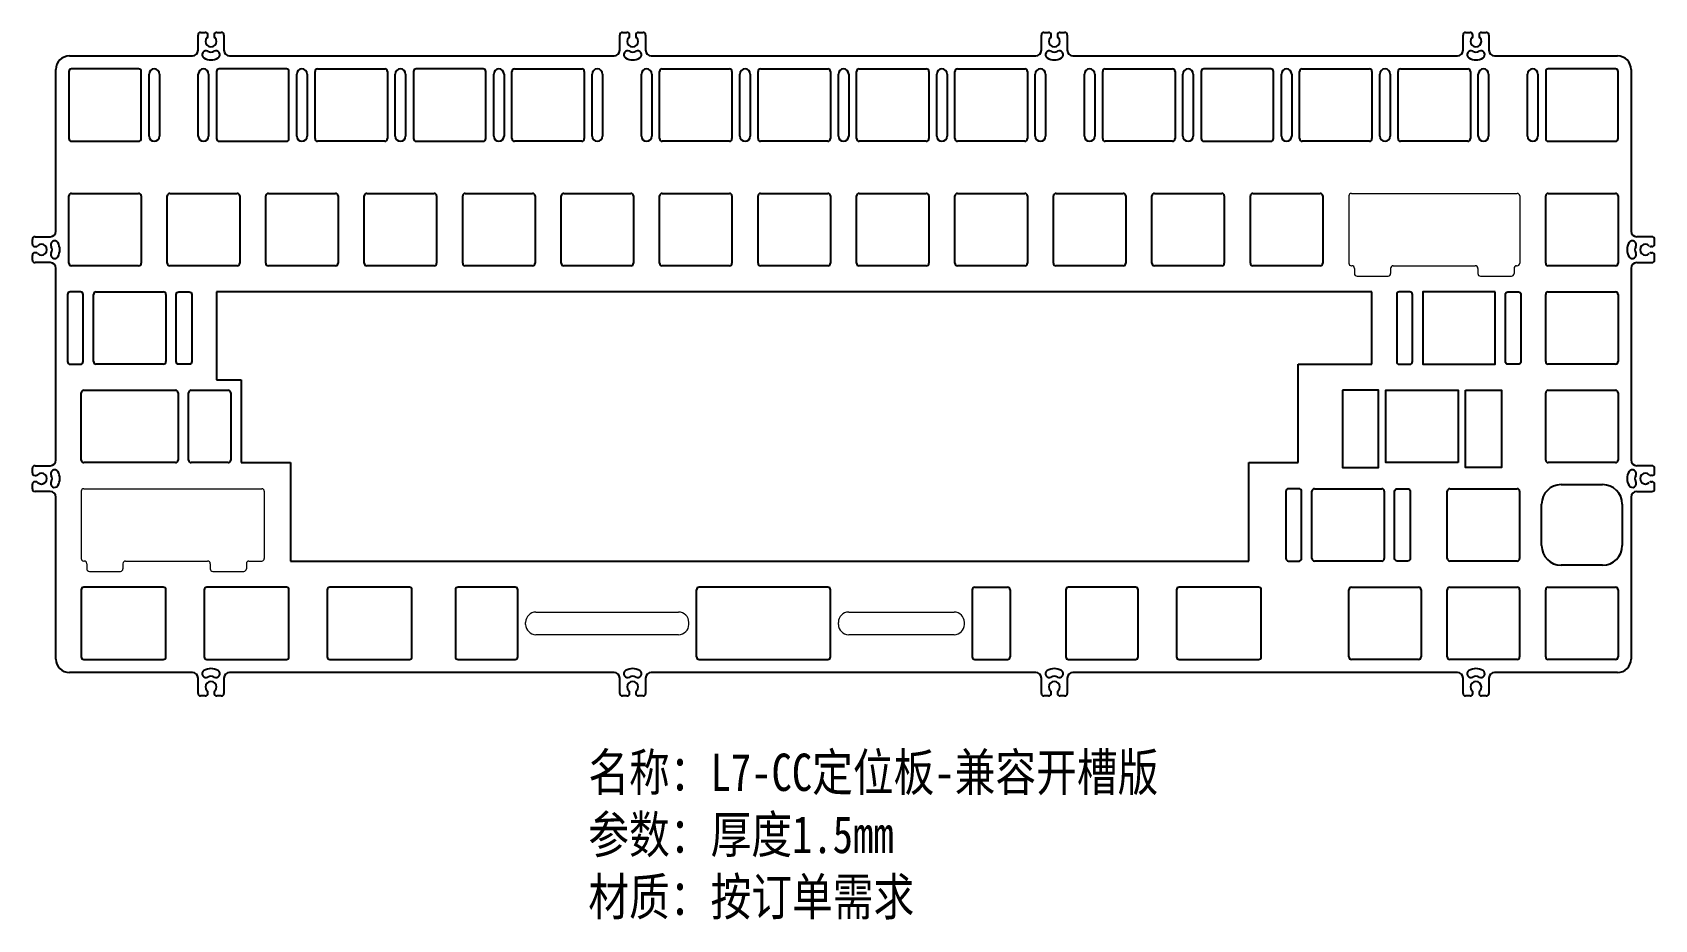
# Model space of a CAD drawing. Header units: millimetres. Extents: x 11762 to 12076, y -129 to 43.
import ezdxf

# ---------------------------------------------------------------- set-up
doc = ezdxf.new("R2010")
doc.units = ezdxf.units.MM
doc.layers.add('Layer_0', color=7, linetype='Continuous')
doc.layers.add('图框', color=7, linetype='Continuous')
doc.layers.add('标注', color=3, linetype='Continuous', lineweight=9)
doc.styles.add('宋体', font='SimSun.ttf', dxfattribs={"width": 0.8})

# ---------------------------------------------------------------- blocks, each defined once
blk = doc.blocks.new('zsjrkk')
at = {"color": 7}
for p, q in [((45276.46, -5380.32), (45276.46, -5393.32)), ((45276.96, -5379.82), (45311.39, -5379.82)), ((45311.89, -5380.32), (45311.89, -5393.32)), ((45276.96, -5393.82), (45277.05, -5393.82)), ((45277.55, -5394.32), (45277.55, -5395.32)), ((45284.55, -5394.32), (45284.55, -5395.32)), ((45285.05, -5393.82), (45300.93, -5393.82)), ((45301.43, -5394.32), (45301.43, -5395.32)), ((45308.43, -5394.32), (45308.43, -5395.32)), ((45308.93, -5393.82), (45311.39, -5393.82)), ((45278.05, -5395.82), (45284.05, -5395.82)), ((45301.93, -5395.82), (45307.93, -5395.82))]:
    blk.add_line(p, q, dxfattribs=at)
for centre, start, end in [((45276.96, -5380.32), 90, 180), ((45311.39, -5380.32), 0, 90), ((45276.96, -5393.32), 180, 270), ((45277.05, -5394.32), 0, 90), ((45285.05, -5394.32), 90, 180), ((45300.93, -5394.32), 0, 90), ((45308.93, -5394.32), 90, 180), ((45311.39, -5393.32), 270, 0), ((45278.05, -5395.32), 180, 270), ((45284.05, -5395.32), 270, 0), ((45301.93, -5395.32), 180, 270), ((45307.93, -5395.32), 270, 0)]:
    blk.add_arc(centre, 0.5, start, end, dxfattribs=at)
blk = doc.blocks.new('tgjrkk')
at = {"color": 7}
for p, q in [((45404.43, -5423), (45436.48, -5423)), ((45403.93, -5423.5), (45403.93, -5436.5)), ((45436.98, -5423.5), (45436.98, -5436.5)), ((45404.43, -5437), (45404.51, -5437)), ((45405.01, -5437.5), (45405.01, -5438.5)), ((45405.51, -5439), (45411.51, -5439)), ((45412.01, -5437.5), (45412.01, -5438.5)), ((45412.51, -5437), (45428.39, -5437)), ((45428.89, -5437.5), (45428.89, -5438.5)), ((45429.39, -5439), (45435.39, -5439)), ((45435.89, -5437.5), (45435.89, -5438.5)), ((45436.39, -5437), (45436.48, -5437))]:
    blk.add_line(p, q, dxfattribs=at)
for centre, start, end in [((45404.43, -5423.5), 90, 180), ((45436.48, -5423.5), 0, 90), ((45404.43, -5436.5), 180, 270), ((45404.51, -5437.5), 0, 90), ((45405.51, -5438.5), 180, 270), ((45411.51, -5438.5), 270, 0), ((45412.51, -5437.5), 90, 180), ((45428.39, -5437.5), 0, 90), ((45429.39, -5438.5), 180, 270), ((45435.39, -5438.5), 270, 0), ((45436.39, -5437.5), 90, 180), ((45436.48, -5436.5), 270, 0)]:
    blk.add_arc(centre, 0.5, start, end, dxfattribs=at)

msp = doc.modelspace()

# ---------------------------------------------------------------- linework, layer by layer
at = {"color": 7, "linetype": 'Continuous'}
for p, q in [((11793.95, 39.72), (11793.95, 42.67)), ((11794.45, 43.17), (11795.35, 43.17)), ((11795.85, 42.51), (11795.85, 42.67)), ((11797.05, 42.67), (11797.05, 42.51)), ((11797.55, 43.17), (11798.45, 43.17)), ((11798.95, 42.67), (11798.95, 39.72)), ((11875.54, 39.72), (11875.54, 42.67)), ((11876.04, 43.17), (11876.94, 43.17)), ((11877.44, 42.51), (11877.44, 42.67)), ((11878.64, 42.67), (11878.64, 42.51)), ((11879.14, 43.17), (11880.04, 43.17)), ((11880.54, 42.67), (11880.54, 39.72)), ((11957.12, 39.72), (11957.12, 42.67)), ((11957.62, 43.17), (11958.52, 43.17)), ((11959.02, 42.51), (11959.02, 42.67)), ((11960.22, 42.67), (11960.22, 42.51)), ((11960.72, 43.17), (11961.62, 43.17)), ((11962.12, 42.67), (11962.12, 39.72)), ((12038.7, 39.72), (12038.7, 42.67)), ((12039.2, 43.17), (12040.1, 43.17)), ((12040.6, 42.51), (12040.6, 42.67)), ((12041.8, 42.67), (12041.8, 42.51)), ((12042.3, 43.17), (12043.2, 43.17)), ((12043.7, 42.67), (12043.7, 39.72)), ((11769.05, 38.62), (11792.85, 38.62)), ((11800.05, 38.62), (11874.44, 38.62)), ((11881.64, 38.62), (11956.02, 38.62)), ((11963.22, 38.62), (12037.6, 38.62)), ((12044.8, 38.62), (12068.6, 38.62)), ((11766.45, 4.71), (11766.45, 36.02)), ((11768.95, 35.62), (11768.95, 22.62)), ((11782.45, 36.12), (11769.45, 36.12)), ((11782.95, 22.62), (11782.95, 35.62)), ((11797.53, 35.62), (11797.53, 22.62)), ((11811.03, 36.12), (11798.03, 36.12)), ((11811.53, 22.62), (11811.53, 35.62)), ((11816.58, 22.62), (11816.58, 35.62)), ((11817.08, 36.12), (11830.08, 36.12)), ((11830.58, 35.62), (11830.58, 22.62)), ((11835.63, 35.62), (11835.63, 22.62)), ((11849.13, 36.12), (11836.13, 36.12)), ((11849.63, 22.62), (11849.63, 35.62)), ((11854.68, 22.62), (11854.68, 35.62)), ((11855.18, 36.12), (11868.18, 36.12)), ((11868.68, 35.62), (11868.68, 22.62)), ((11883.25, 22.62), (11883.25, 35.62)), ((11883.75, 36.12), (11896.75, 36.12)), ((11897.25, 35.62), (11897.25, 22.62)), ((11902.3, 22.62), (11902.3, 35.62)), ((11902.8, 36.12), (11915.8, 36.12)), ((11916.3, 35.62), (11916.3, 22.62)), ((11921.35, 22.62), (11921.35, 35.62)), ((11921.85, 36.12), (11934.85, 36.12)), ((11935.35, 35.62), (11935.35, 22.62)), ((11940.4, 22.62), (11940.4, 35.62)), ((11940.9, 36.12), (11953.9, 36.12)), ((11954.4, 35.62), (11954.4, 22.62)), ((11968.98, 22.62), (11968.98, 35.62)), ((11969.48, 36.12), (11982.48, 36.12)), ((11982.98, 35.62), (11982.98, 22.62)), ((11988.03, 35.62), (11988.03, 22.62)), ((12001.53, 36.12), (11988.53, 36.12)), ((12002.03, 22.62), (12002.03, 35.62)), ((12007.08, 22.62), (12007.08, 35.62)), ((12007.58, 36.12), (12020.58, 36.12)), ((12021.08, 35.62), (12021.08, 22.62)), ((12026.13, 22.62), (12026.13, 35.62)), ((12026.63, 36.12), (12039.63, 36.12)), ((12040.13, 35.62), (12040.13, 22.62)), ((12054.7, 35.62), (12054.7, 22.62)), ((12068.2, 36.12), (12055.2, 36.12)), ((12068.7, 22.62), (12068.7, 35.62)), ((12071.2, 36.02), (12071.2, 4.71)), ((11769.45, 22.12), (11782.45, 22.12)), ((11798.03, 22.12), (11811.03, 22.12)), ((11830.08, 22.12), (11817.08, 22.12)), ((11836.13, 22.12), (11849.13, 22.12)), ((11868.18, 22.12), (11855.18, 22.12)), ((11896.75, 22.12), (11883.75, 22.12)), ((11915.8, 22.12), (11902.8, 22.12)), ((11934.85, 22.12), (11921.85, 22.12)), ((11953.9, 22.12), (11940.9, 22.12)), ((11982.48, 22.12), (11969.48, 22.12)), ((11988.53, 22.12), (12001.53, 22.12)), ((12020.58, 22.12), (12007.58, 22.12)), ((12039.63, 22.12), (12026.63, 22.12)), ((12055.2, 22.12), (12068.2, 22.12)), ((11768.95, -1.48), (11768.95, 11.52)), ((11769.45, 12.02), (11782.45, 12.02)), ((11782.95, 11.52), (11782.95, -1.48)), ((11788, -1.48), (11788, 11.52)), ((11788.5, 12.02), (11801.5, 12.02)), ((11802, 11.52), (11802, -1.48)), ((11807.05, -1.48), (11807.05, 11.52)), ((11807.55, 12.02), (11820.55, 12.02)), ((11821.05, 11.52), (11821.05, -1.48)), ((11826.1, -1.48), (11826.1, 11.52)), ((11826.6, 12.02), (11839.6, 12.02)), ((11840.1, 11.52), (11840.1, -1.48)), ((11845.15, -1.48), (11845.15, 11.52)), ((11845.65, 12.02), (11858.65, 12.02)), ((11859.15, 11.52), (11859.15, -1.48)), ((11864.2, -1.48), (11864.2, 11.52)), ((11864.7, 12.02), (11877.7, 12.02)), ((11878.2, 11.52), (11878.2, -1.48)), ((11883.25, -1.48), (11883.25, 11.52)), ((11883.75, 12.02), (11896.75, 12.02)), ((11897.25, 11.52), (11897.25, -1.48)), ((11902.3, -1.48), (11902.3, 11.52)), ((11902.8, 12.02), (11915.8, 12.02)), ((11916.3, 11.52), (11916.3, -1.48)), ((11921.35, -1.48), (11921.35, 11.52)), ((11921.85, 12.02), (11934.85, 12.02)), ((11935.35, 11.52), (11935.35, -1.48)), ((11940.4, -1.48), (11940.4, 11.52)), ((11940.9, 12.02), (11953.9, 12.02)), ((11954.4, 11.52), (11954.4, -1.48)), ((11959.45, -1.48), (11959.45, 11.52)), ((11959.95, 12.02), (11972.95, 12.02)), ((11973.45, 11.52), (11973.45, -1.48)), ((11978.5, -1.48), (11978.5, 11.52)), ((11979, 12.02), (11992, 12.02)), ((11992.5, 11.52), (11992.5, -1.48)), ((11997.55, -1.48), (11997.55, 11.52)), ((11998.05, 12.02), (12011.05, 12.02)), ((12011.55, 11.52), (12011.55, -1.48)), ((12054.7, -1.48), (12054.7, 11.52)), ((12055.2, 12.02), (12068.2, 12.02)), ((12068.7, 11.52), (12068.7, -1.48)), ((11762.4, 3.63), (11765.35, 3.63)), ((12075.25, 3.63), (12072.3, 3.63)), ((11761.9, 2.23), (11761.9, 3.13)), ((11761.9, -0.87), (11761.9, 0.03)), ((11762.4, 1.73), (11762.56, 1.73)), ((11762.56, 0.53), (11762.4, 0.53)), ((12075.25, 1.73), (12075.1, 1.73)), ((12075.1, 0.53), (12075.25, 0.53)), ((12075.75, 2.23), (12075.75, 3.13)), ((12075.75, -0.87), (12075.75, 0.03)), ((11765.35, -1.37), (11762.4, -1.37)), ((11766.45, -39.59), (11766.45, -2.46)), ((11782.45, -1.98), (11769.45, -1.98)), ((11801.5, -1.98), (11788.5, -1.98)), ((11820.55, -1.98), (11807.55, -1.98)), ((11839.6, -1.98), (11826.6, -1.98)), ((11858.65, -1.98), (11845.65, -1.98)), ((11877.7, -1.98), (11864.7, -1.98)), ((11896.75, -1.98), (11883.75, -1.98)), ((11915.8, -1.98), (11902.8, -1.98)), ((11934.85, -1.98), (11921.85, -1.98)), ((11953.9, -1.98), (11940.9, -1.98)), ((11972.95, -1.98), (11959.95, -1.98)), ((11992, -1.98), (11979, -1.98)), ((12011.05, -1.98), (11998.05, -1.98)), ((12068.2, -1.98), (12055.2, -1.98)), ((12071.2, -2.46), (12071.2, -39.59)), ((12072.3, -1.37), (12075.25, -1.37)), ((11773.72, -20.53), (11773.72, -7.53)), ((11774.22, -7.03), (11787.22, -7.03)), ((11787.72, -7.53), (11787.72, -20.53)), ((12054.7, -20.53), (12054.7, -7.53)), ((12055.2, -7.03), (12068.2, -7.03)), ((12068.7, -7.53), (12068.7, -20.53)), ((11787.22, -21.03), (11774.22, -21.03)), ((12068.2, -21.03), (12055.2, -21.03)), ((11771.34, -39.58), (11771.34, -26.58)), ((11771.84, -26.08), (11789.6, -26.08)), ((11790.1, -26.58), (11790.1, -39.58)), ((11792.1, -39.58), (11792.1, -26.58)), ((11792.6, -26.08), (11799.79, -26.08)), ((11800.29, -26.58), (11800.29, -39.58)), ((12054.7, -39.58), (12054.7, -26.58)), ((12055.2, -26.08), (12068.2, -26.08)), ((12068.7, -26.58), (12068.7, -39.58)), ((11762.4, -40.67), (11765.35, -40.67)), ((11789.6, -40.08), (11771.84, -40.08)), ((11799.79, -40.08), (11792.6, -40.08)), ((12068.2, -40.08), (12055.2, -40.08)), ((12075.25, -40.67), (12072.3, -40.67)), ((11761.9, -42.07), (11761.9, -41.17)), ((11762.4, -42.57), (11762.56, -42.57)), ((11762.56, -43.77), (11762.4, -43.77)), ((12075.25, -42.57), (12075.1, -42.57)), ((12075.1, -43.77), (12075.25, -43.77)), ((12075.75, -42.07), (12075.75, -41.17)), ((11761.9, -45.17), (11761.9, -44.27)), ((11765.35, -45.67), (11762.4, -45.67)), ((11766.45, -78.08), (11766.45, -46.76)), ((12009.46, -58.63), (12009.46, -45.63)), ((12009.96, -45.13), (12022.96, -45.13)), ((12023.46, -45.63), (12023.46, -58.63)), ((12035.65, -58.63), (12035.65, -45.63)), ((12036.15, -45.13), (12049.15, -45.13)), ((12049.65, -45.63), (12049.65, -58.63)), ((12057.7, -44.33), (12065.7, -44.33)), ((12071.2, -46.76), (12071.2, -78.08)), ((12072.3, -45.67), (12075.25, -45.67)), ((12075.75, -45.17), (12075.75, -44.27)), ((12053.9, -56.13), (12053.9, -48.13)), ((12069.5, -48.13), (12069.5, -56.13)), ((12022.96, -59.13), (12009.96, -59.13)), ((12049.15, -59.13), (12036.15, -59.13)), ((12065.7, -59.93), (12057.7, -59.93)), ((11771.34, -64.68), (11771.34, -77.68)), ((11787.22, -64.18), (11771.84, -64.18)), ((11787.72, -77.68), (11787.72, -64.68)), ((11795.15, -64.68), (11795.15, -77.68)), ((11811.03, -64.18), (11795.65, -64.18)), ((11811.53, -77.68), (11811.53, -64.68)), ((11818.96, -64.68), (11818.96, -77.68)), ((11834.84, -64.18), (11819.46, -64.18)), ((11835.34, -77.68), (11835.34, -64.68)), ((11843.75, -64.68), (11843.75, -77.68)), ((11855.31, -64.18), (11844.24, -64.18)), ((11855.8, -77.68), (11855.81, -64.68)), ((11915.8, -64.18), (11890.9, -64.18)), ((11916.3, -77.68), (11916.3, -64.68)), ((11961.84, -64.68), (11961.84, -77.68)), ((11975.34, -64.18), (11962.34, -64.18)), ((11975.84, -77.68), (11975.84, -64.68)), ((11983.27, -64.68), (11983.27, -77.68)), ((11999.15, -64.18), (11983.77, -64.18)), ((11999.65, -77.68), (11999.65, -64.68)), ((12016.6, -77.68), (12016.6, -64.68)), ((12017.1, -64.18), (12030.1, -64.18)), ((12030.6, -64.68), (12030.6, -77.68)), ((12035.65, -77.68), (12035.65, -64.68)), ((12036.15, -64.18), (12049.15, -64.18)), ((12049.65, -64.68), (12049.65, -77.68)), ((12054.7, -77.68), (12054.7, -64.68)), ((12055.2, -64.18), (12068.2, -64.18)), ((12068.7, -64.68), (12068.7, -77.68)), ((11771.84, -78.18), (11787.22, -78.18)), ((11795.65, -78.18), (11811.03, -78.18)), ((11819.46, -78.18), (11834.84, -78.18)), ((11844.25, -78.18), (11855.3, -78.18)), ((11890.9, -78.18), (11915.8, -78.18)), ((11962.34, -78.18), (11975.34, -78.18)), ((11983.77, -78.18), (11999.15, -78.18)), ((12030.1, -78.18), (12017.1, -78.18)), ((12049.15, -78.18), (12036.15, -78.18)), ((12068.2, -78.18), (12055.2, -78.18)), ((11792.85, -80.68), (11769.05, -80.68)), ((11874.44, -80.68), (11800.05, -80.68)), ((11956.02, -80.68), (11881.64, -80.68)), ((12037.6, -80.68), (11963.22, -80.68)), ((12068.6, -80.68), (12044.8, -80.68)), ((11793.95, -84.73), (11793.95, -81.78)), ((11795.85, -84.73), (11795.85, -84.57)), ((11797.05, -84.57), (11797.05, -84.73)), ((11798.95, -81.78), (11798.95, -84.73)), ((11875.54, -84.73), (11875.54, -81.78)), ((11877.44, -84.73), (11877.44, -84.57)), ((11878.64, -84.57), (11878.64, -84.73)), ((11880.54, -81.78), (11880.54, -84.73)), ((11957.12, -84.73), (11957.12, -81.78)), ((11959.02, -84.73), (11959.02, -84.57)), ((11960.22, -84.57), (11960.22, -84.73)), ((11962.12, -81.78), (11962.12, -84.73)), ((12038.7, -84.73), (12038.7, -81.78)), ((12040.6, -84.73), (12040.6, -84.57)), ((12041.8, -84.57), (12041.8, -84.73)), ((12043.7, -81.78), (12043.7, -84.73)), ((11795.35, -85.23), (11794.45, -85.23)), ((11798.45, -85.23), (11797.55, -85.23)), ((11876.94, -85.23), (11876.04, -85.23)), ((11880.04, -85.23), (11879.14, -85.23)), ((11958.52, -85.23), (11957.62, -85.23)), ((11961.62, -85.23), (11960.72, -85.23)), ((12040.1, -85.23), (12039.2, -85.23)), ((12043.2, -85.23), (12042.3, -85.23))]:
    msp.add_line(p, q, dxfattribs=at)
at = {"color": 2, "linetype": 'Continuous'}
for p, q in [((11784.48, 23.12), (11784.48, 35.12)), ((11786.48, 35.12), (11786.48, 23.12)), ((11794, 23.12), (11794, 35.12)), ((11796, 35.12), (11796, 23.12)), ((11813.05, 23.12), (11813.05, 35.12)), ((11815.05, 35.12), (11815.05, 23.12)), ((11832.1, 23.12), (11832.1, 35.12)), ((11834.1, 35.12), (11834.1, 23.12)), ((11851.15, 23.12), (11851.15, 35.12)), ((11853.15, 35.12), (11853.15, 23.12)), ((11870.2, 23.12), (11870.2, 35.12)), ((11872.2, 35.12), (11872.2, 23.12)), ((11879.73, 23.12), (11879.73, 35.12)), ((11881.73, 35.12), (11881.73, 23.12)), ((11898.78, 23.12), (11898.78, 35.12)), ((11900.78, 35.12), (11900.78, 23.12)), ((11917.83, 23.12), (11917.83, 35.12)), ((11919.83, 35.12), (11919.83, 23.12)), ((11936.88, 23.12), (11936.88, 35.12)), ((11938.88, 35.12), (11938.88, 23.12)), ((11955.93, 23.12), (11955.93, 35.12)), ((11957.93, 35.12), (11957.93, 23.12)), ((11965.45, 23.12), (11965.45, 35.12)), ((11967.45, 35.12), (11967.45, 23.12)), ((11984.5, 23.12), (11984.5, 35.12)), ((11986.5, 35.12), (11986.5, 23.12)), ((12003.55, 23.12), (12003.55, 35.12)), ((12005.55, 35.12), (12005.55, 23.12)), ((12022.6, 23.12), (12022.6, 35.12)), ((12024.6, 35.12), (12024.6, 23.12)), ((12041.65, 23.12), (12041.65, 35.12)), ((12043.65, 35.12), (12043.65, 23.12)), ((12051.18, 23.12), (12051.18, 35.12)), ((12053.18, 35.12), (12053.18, 23.12))]:
    msp.add_line(p, q, dxfattribs=at)
msp.add_line((11797.53, -24.07), (11802.29, -24.07))
at = {"color": 7}
for p, q in [((11890.4, -77.68), (11890.4, -64.68)), ((11943.75, -64.68), (11943.75, -77.68)), ((11944.25, -64.18), (11950.55, -64.18)), ((11951.05, -64.68), (11951.05, -77.68)), ((11944.25, -78.18), (11950.55, -78.18))]:
    msp.add_line(p, q, dxfattribs=at)
at = {"linetype": 'Continuous'}
for points in [[(11771.22, -7.03), (11769.2, -7.03, 0.414214), (11768.7, -7.53), (11768.7, -20.53, 0.414214), (11769.2, -21.03), (11771.22, -21.03, 0.414214), (11771.72, -20.53), (11771.72, -7.53, 0.414214)], [(11790.22, -7.03), (11792.23, -7.03, -0.414214), (11792.73, -7.53), (11792.73, -20.53, -0.414214), (11792.23, -21.03), (11790.22, -21.03, -0.414214), (11789.72, -20.53), (11789.72, -7.53, -0.414214)], [(12028.39, -7.03), (12026.37, -7.03, 0.414214), (12025.87, -7.53), (12025.87, -20.53, 0.414214), (12026.37, -21.03), (12028.39, -21.03, 0.414214), (12028.89, -20.53), (12028.89, -7.53, 0.414214)], [(12047.39, -7.03), (12049.41, -7.03, -0.414214), (12049.91, -7.53), (12049.91, -20.53, -0.414214), (12049.41, -21.03), (12047.39, -21.03, -0.414214), (12046.89, -20.53), (12046.89, -7.53, -0.414214)], [(12006.96, -45.13), (12004.94, -45.13, 0.414214), (12004.44, -45.63), (12004.44, -58.63, 0.414214), (12004.94, -59.13), (12006.96, -59.13, 0.414214), (12007.46, -58.63), (12007.46, -45.63, 0.414214)], [(12025.96, -45.13), (12027.98, -45.13, -0.414214), (12028.48, -45.63), (12028.48, -58.63, -0.414214), (12027.98, -59.13), (12025.96, -59.13, -0.414214), (12025.46, -58.63), (12025.46, -45.63, -0.414214)]]:
    msp.add_lwpolyline(points, format="xyb", close=True, dxfattribs=at)
at = {"color": 7, "linetype": 'Continuous'}
for centre, radius, start, end in [((11794.45, 42.67), 0.5, 90, 180), ((11795.35, 42.67), 0.5, 360, 90), ((11796.45, 41.42), 1.05, 135.2111, 44.7937), ((11795.35, 42.51), 0.5, 315.2111, 0), ((11797.55, 42.67), 0.5, 90, 180), ((11797.55, 42.51), 0.5, 180, 224.7937), ((11798.45, 42.67), 0.5, 0, 90), ((11876.04, 42.67), 0.5, 90, 180), ((11876.94, 42.67), 0.5, 360, 90), ((11878.04, 41.42), 1.05, 135.2111, 44.7937), ((11876.94, 42.51), 0.5, 315.2111, 0), ((11879.14, 42.67), 0.5, 90, 180), ((11879.14, 42.51), 0.5, 180, 224.7937), ((11880.04, 42.67), 0.5, 0, 90), ((11957.62, 42.67), 0.5, 90, 180), ((11958.52, 42.67), 0.5, 360, 90), ((11959.62, 41.42), 1.05, 135.2111, 44.7937), ((11958.52, 42.51), 0.5, 315.2111, 0), ((11960.72, 42.67), 0.5, 90, 180), ((11960.72, 42.51), 0.5, 180, 224.7937), ((11961.62, 42.67), 0.5, 0, 90), ((12039.2, 42.67), 0.5, 90, 180), ((12040.1, 42.67), 0.5, 360, 90), ((12041.2, 41.42), 1.05, 135.2111, 44.7937), ((12040.1, 42.51), 0.5, 315.2111, 0), ((12042.3, 42.67), 0.5, 90, 180), ((12042.3, 42.51), 0.5, 180, 224.7937), ((12043.2, 42.67), 0.5, 0, 90), ((11769.05, 36.02), 2.6, 90, 180), ((11792.85, 39.72), 1.1, 270, 0), ((11800.05, 39.72), 1.1, 180, 270), ((11874.44, 39.72), 1.1, 270, 0), ((11881.64, 39.72), 1.1, 180, 270), ((11956.02, 39.72), 1.1, 270, 0), ((11963.22, 39.72), 1.1, 180, 270), ((12037.6, 39.72), 1.1, 270, 0), ((12044.8, 39.72), 1.1, 180, 270), ((12068.6, 36.02), 2.6, 0, 90), ((11769.45, 35.62), 0.5, 90, 180), ((11782.45, 35.62), 0.5, 0, 90), ((11798.03, 35.62), 0.5, 90, 180), ((11811.03, 35.62), 0.5, 0, 90), ((11817.08, 35.62), 0.5, 90, 180), ((11830.08, 35.62), 0.5, 0, 90), ((11836.13, 35.62), 0.5, 90, 180), ((11849.13, 35.62), 0.5, 0, 90), ((11855.18, 35.62), 0.5, 90, 180), ((11868.18, 35.62), 0.5, 0, 90), ((11883.75, 35.62), 0.5, 90, 180), ((11896.75, 35.62), 0.5, 0, 90), ((11902.8, 35.62), 0.5, 90, 180), ((11915.8, 35.62), 0.5, 0, 90), ((11921.85, 35.62), 0.5, 90, 180), ((11934.85, 35.62), 0.5, 0, 90), ((11940.9, 35.62), 0.5, 90, 180), ((11953.9, 35.62), 0.5, 0, 90), ((11969.48, 35.62), 0.5, 90, 180), ((11982.48, 35.62), 0.5, 0, 90), ((11988.53, 35.62), 0.5, 90, 180), ((12001.53, 35.62), 0.5, 0, 90), ((12007.58, 35.62), 0.5, 90, 180), ((12020.58, 35.62), 0.5, 0, 90), ((12026.63, 35.62), 0.5, 90, 180), ((12039.63, 35.62), 0.5, 0, 90), ((12055.2, 35.62), 0.5, 90, 180), ((12068.2, 35.62), 0.5, 0, 90), ((11769.45, 22.62), 0.5, 180, 270), ((11782.45, 22.62), 0.5, 270, 0), ((11798.03, 22.62), 0.5, 180, 270), ((11811.03, 22.62), 0.5, 270, 0), ((11817.08, 22.62), 0.5, 180, 270), ((11830.08, 22.62), 0.5, 270, 0), ((11836.13, 22.62), 0.5, 180, 270), ((11849.13, 22.62), 0.5, 270, 0), ((11855.18, 22.62), 0.5, 180, 270), ((11868.18, 22.62), 0.5, 270, 0), ((11883.75, 22.62), 0.5, 180, 270), ((11896.75, 22.62), 0.5, 270, 0), ((11902.8, 22.62), 0.5, 180, 270), ((11915.8, 22.62), 0.5, 270, 0), ((11921.85, 22.62), 0.5, 180, 270), ((11934.85, 22.62), 0.5, 270, 0), ((11940.9, 22.62), 0.5, 180, 270), ((11953.9, 22.62), 0.5, 270, 0), ((11969.48, 22.62), 0.5, 180, 270), ((11982.48, 22.62), 0.5, 270, 0), ((11988.53, 22.62), 0.5, 180, 270), ((12001.53, 22.62), 0.5, 270, 0), ((12007.58, 22.62), 0.5, 180, 270), ((12020.58, 22.62), 0.5, 270, 0), ((12026.63, 22.62), 0.5, 180, 270), ((12039.63, 22.62), 0.5, 270, 0), ((12055.2, 22.62), 0.5, 180, 270), ((12068.2, 22.62), 0.5, 270, 0), ((11769.45, 11.52), 0.5, 90, 180), ((11782.45, 11.52), 0.5, 0, 90), ((11788.5, 11.52), 0.5, 90, 180), ((11801.5, 11.52), 0.5, 0, 90), ((11807.55, 11.52), 0.5, 90, 180), ((11820.55, 11.52), 0.5, 0, 90), ((11826.6, 11.52), 0.5, 90, 180), ((11839.6, 11.52), 0.5, 0, 90), ((11845.65, 11.52), 0.5, 90, 180), ((11858.65, 11.52), 0.5, 0, 90), ((11864.7, 11.52), 0.5, 90, 180), ((11877.7, 11.52), 0.5, 0, 90), ((11883.75, 11.52), 0.5, 90, 180), ((11896.75, 11.52), 0.5, 0, 90), ((11902.8, 11.52), 0.5, 90, 180), ((11915.8, 11.52), 0.5, 0, 90), ((11921.85, 11.52), 0.5, 90, 180), ((11934.85, 11.52), 0.5, 0, 90), ((11940.9, 11.52), 0.5, 90, 180), ((11953.9, 11.52), 0.5, 0, 90), ((11959.95, 11.52), 0.5, 90, 180), ((11972.95, 11.52), 0.5, 0, 90), ((11979, 11.52), 0.5, 90, 180), ((11992, 11.52), 0.5, 0, 90), ((11998.05, 11.52), 0.5, 90, 180), ((12011.05, 11.52), 0.5, 0, 90), ((12055.2, 11.52), 0.5, 90, 180), ((12068.2, 11.52), 0.5, 0, 90), ((11762.4, 3.13), 0.5, 90, 180), ((11765.35, 4.73), 1.1, 270, 359.2084), ((12072.3, 4.73), 1.1, 180.7916, 270), ((12075.25, 3.13), 0.5, 0, 90), ((11762.4, 2.23), 0.5, 180, 270), ((11762.4, 0.03), 0.5, 90, 180), ((11762.56, 2.23), 0.5, 270, 314.7937), ((11762.56, 0.03), 0.5, 45.2111, 90), ((11763.65, 1.13), 1.05, 225.2111, 134.7937), ((12074, 1.13), 1.05, 45.2063, 314.7889), ((12075.1, 2.23), 0.5, 225.2063, 270), ((12075.1, 0.03), 0.5, 90, 134.7889), ((12075.25, 2.23), 0.5, 270, 0), ((12075.25, 0.03), 0.5, 0, 90), ((11762.4, -0.87), 0.5, 180, 270), ((11765.35, -2.47), 1.1, 0.7916, 90), ((11769.45, -1.48), 0.5, 180, 270), ((11782.45, -1.48), 0.5, 270, 0), ((11788.5, -1.48), 0.5, 180, 270), ((11801.5, -1.48), 0.5, 270, 0), ((11807.55, -1.48), 0.5, 180, 270), ((11820.55, -1.48), 0.5, 270, 0), ((11826.6, -1.48), 0.5, 180, 270), ((11839.6, -1.48), 0.5, 270, 360), ((11845.65, -1.48), 0.5, 180, 270), ((11858.65, -1.48), 0.5, 270, 0), ((11864.7, -1.48), 0.5, 180, 270), ((11877.7, -1.48), 0.5, 270, 0), ((11883.75, -1.48), 0.5, 180, 270), ((11896.75, -1.48), 0.5, 270, 0), ((11902.8, -1.48), 0.5, 180, 270), ((11915.8, -1.48), 0.5, 270, 360), ((11921.85, -1.48), 0.5, 180, 270), ((11934.85, -1.48), 0.5, 270, 360), ((11940.9, -1.48), 0.5, 180, 270), ((11953.9, -1.48), 0.5, 270, 0), ((11959.95, -1.48), 0.5, 180, 270), ((11972.95, -1.48), 0.5, 270, 0), ((11979, -1.48), 0.5, 180, 270), ((11992, -1.48), 0.5, 270, 0), ((11998.05, -1.48), 0.5, 180, 270), ((12011.05, -1.48), 0.5, 270, 360), ((12055.2, -1.48), 0.5, 180, 270), ((12068.2, -1.48), 0.5, 270, 0), ((12072.3, -2.47), 1.1, 90, 179.2084), ((12075.25, -0.87), 0.5, 270, 0), ((11774.22, -7.53), 0.5, 90, 180), ((11787.22, -7.53), 0.5, 0, 90), ((12055.2, -7.53), 0.5, 90, 180), ((12068.2, -7.53), 0.5, 0, 90), ((11774.22, -20.53), 0.5, 180, 270), ((11787.22, -20.53), 0.5, 270, 0), ((12055.2, -20.53), 0.5, 180, 270), ((12068.2, -20.53), 0.5, 270, 0), ((11771.84, -26.58), 0.5, 90, 180), ((11789.6, -26.58), 0.5, 0, 90), ((11792.6, -26.58), 0.5, 90, 180), ((11799.79, -26.58), 0.5, 0, 90), ((12055.2, -26.58), 0.5, 90, 180), ((12068.2, -26.58), 0.5, 0, 90), ((11762.4, -41.17), 0.5, 90, 180), ((11765.35, -39.57), 1.1, 270, 359.2084), ((11771.84, -39.58), 0.5, 180, 270), ((11789.6, -39.58), 0.5, 270, 0), ((11792.6, -39.58), 0.5, 180, 270), ((11799.79, -39.58), 0.5, 270, 0), ((12055.2, -39.58), 0.5, 180, 270), ((12068.2, -39.58), 0.5, 270, 0), ((12072.3, -39.57), 1.1, 180.7916, 270), ((12075.25, -41.17), 0.5, 0, 90), ((11762.4, -42.07), 0.5, 180, 270), ((11762.4, -44.27), 0.5, 90, 180), ((11762.56, -42.07), 0.5, 270, 314.7937), ((11762.56, -44.27), 0.5, 45.2111, 90), ((11763.65, -43.17), 1.05, 225.2111, 134.7937), ((12074, -43.17), 1.05, 45.2063, 314.7889), ((12075.1, -42.07), 0.5, 225.2063, 270), ((12075.1, -44.27), 0.5, 90, 134.7889), ((12075.25, -42.07), 0.5, 270, 0), ((12075.25, -44.27), 0.5, 0, 90), ((11762.4, -45.17), 0.5, 180, 270), ((11765.35, -46.77), 1.1, 0.7916, 90), ((12009.96, -45.63), 0.5, 90, 180), ((12022.96, -45.63), 0.5, 0, 90), ((12036.15, -45.63), 0.5, 90, 180), ((12049.15, -45.63), 0.5, 0, 90), ((12057.7, -48.13), 3.8, 90, 180), ((12065.7, -48.13), 3.8, 0, 90), ((12072.3, -46.77), 1.1, 90, 179.2084), ((12075.25, -45.17), 0.5, 270, 0), ((12057.7, -56.13), 3.8, 180, 270), ((12065.7, -56.13), 3.8, 270, 0), ((12009.96, -58.63), 0.5, 180, 270), ((12022.96, -58.63), 0.5, 270, 360), ((12036.15, -58.63), 0.5, 180, 270), ((12049.15, -58.63), 0.5, 270, 360), ((11771.84, -64.68), 0.5, 90, 180), ((11787.22, -64.68), 0.5, 0, 90), ((11795.65, -64.68), 0.5, 90, 180), ((11811.03, -64.68), 0.5, 0, 90), ((11819.46, -64.68), 0.5, 90, 180), ((11834.84, -64.68), 0.5, 0, 90), ((11844.25, -64.68), 0.5, 90, 180), ((11855.31, -64.68), 0.5, 0, 90), ((11915.8, -64.68), 0.5, 0, 90), ((11962.34, -64.68), 0.5, 90, 180), ((11975.34, -64.68), 0.5, 0, 90), ((11983.77, -64.68), 0.5, 90, 180), ((11999.15, -64.68), 0.5, 0, 90), ((12017.1, -64.68), 0.5, 90, 180), ((12030.1, -64.68), 0.5, 0, 90), ((12036.15, -64.68), 0.5, 90, 180), ((12049.15, -64.68), 0.5, 0, 90), ((12055.2, -64.68), 0.5, 90, 180), ((12068.2, -64.68), 0.5, 0, 90), ((11769.05, -78.08), 2.6, 180, 270), ((11771.84, -77.68), 0.5, 180, 270), ((11787.22, -77.68), 0.5, 270, 0), ((11795.65, -77.68), 0.5, 180, 270), ((11811.03, -77.68), 0.5, 270, 0), ((11819.46, -77.68), 0.5, 180, 270), ((11834.84, -77.68), 0.5, 270, 0), ((11844.25, -77.68), 0.5, 179.9862, 270), ((11855.3, -77.68), 0.5, 270, 0), ((11915.8, -77.68), 0.5, 270, 0), ((11962.34, -77.68), 0.5, 180, 270), ((11975.34, -77.68), 0.5, 270, 0), ((11983.77, -77.68), 0.5, 180, 270), ((11999.15, -77.68), 0.5, 270, 0), ((12017.1, -77.68), 0.5, 180, 270), ((12030.1, -77.68), 0.5, 270, 0), ((12036.15, -77.68), 0.5, 180, 270), ((12049.15, -77.68), 0.5, 270, 360), ((12055.2, -77.68), 0.5, 180, 270), ((12068.2, -77.68), 0.5, 270, 0), ((12068.6, -78.08), 2.6, 270, 0), ((11792.85, -81.78), 1.1, 0, 90), ((11800.05, -81.78), 1.1, 90, 180), ((11874.44, -81.78), 1.1, 0, 90), ((11881.64, -81.78), 1.1, 90, 180), ((11956.02, -81.78), 1.1, 0, 90), ((11963.22, -81.78), 1.1, 90, 180), ((12037.6, -81.78), 1.1, 0, 90), ((12044.8, -81.78), 1.1, 90, 180), ((11794.45, -84.73), 0.5, 180, 270), ((11795.35, -84.73), 0.5, 270, 0), ((11796.45, -83.48), 1.05, 315.2111, 224.7937), ((11795.35, -84.57), 0.5, 360, 44.7937), ((11797.55, -84.57), 0.5, 135.2111, 180), ((11797.55, -84.73), 0.5, 180, 270), ((11798.45, -84.73), 0.5, 270, 0), ((11876.04, -84.73), 0.5, 180, 270), ((11876.94, -84.73), 0.5, 270, 0), ((11878.04, -83.48), 1.05, 315.2111, 224.7937), ((11876.94, -84.57), 0.5, 360, 44.7937), ((11879.14, -84.57), 0.5, 135.2111, 180), ((11879.14, -84.73), 0.5, 180, 270), ((11880.04, -84.73), 0.5, 270, 0), ((11957.62, -84.73), 0.5, 180, 270), ((11958.52, -84.73), 0.5, 270, 0), ((11959.62, -83.48), 1.05, 315.2111, 224.7937), ((11958.52, -84.57), 0.5, 360, 44.7937), ((11960.72, -84.57), 0.5, 135.2111, 180), ((11960.72, -84.73), 0.5, 180, 270), ((11961.62, -84.73), 0.5, 270, 0), ((12039.2, -84.73), 0.5, 180, 270), ((12040.1, -84.73), 0.5, 270, 0), ((12041.2, -83.48), 1.05, 315.2111, 224.7937), ((12040.1, -84.57), 0.5, 360, 44.7937), ((12042.3, -84.57), 0.5, 135.2111, 180), ((12042.3, -84.73), 0.5, 180, 270), ((12043.2, -84.73), 0.5, 270, 0)]:
    msp.add_arc(centre, radius, start, end, dxfattribs=at)
at = {"color": 2, "linetype": 'Continuous'}
for centre, radius, start, end in [((11795.5, 38.88), 0.75, 60.6014, 236.798), ((11796.45, 40.47), 2.6, 238.4376, 301.5624), ((11796.45, 40.47), 1.1, 238.0802, 301.9198), ((11797.4, 38.88), 0.75, 303.202, 119.3986), ((11877.09, 38.88), 0.75, 60.6014, 236.798), ((11878.04, 40.47), 2.6, 238.4376, 301.5624), ((11878.04, 40.47), 1.1, 238.0802, 301.9198), ((11878.99, 38.88), 0.75, 303.202, 119.3986), ((11958.67, 38.88), 0.75, 60.6014, 236.798), ((11959.62, 40.47), 2.6, 238.4376, 301.5624), ((11959.62, 40.47), 1.1, 238.0802, 301.9198), ((11960.57, 38.88), 0.75, 303.202, 119.3986), ((12040.25, 38.88), 0.75, 60.6014, 236.798), ((12041.2, 40.47), 2.6, 238.4376, 301.5624), ((12041.2, 40.47), 1.1, 238.0802, 301.9198), ((12042.15, 38.88), 0.75, 303.202, 119.3986), ((11785.48, 35.12), 1, 0, 180), ((11795, 35.12), 1, 0, 180), ((11814.05, 35.12), 1, 0, 180), ((11833.1, 35.12), 1, 0, 180), ((11852.15, 35.12), 1, 0, 180), ((11871.2, 35.12), 1, 0, 180), ((11880.73, 35.12), 1, 0, 180), ((11899.78, 35.12), 1, 0, 180), ((11918.83, 35.12), 1, 0, 180), ((11937.88, 35.12), 1, 0, 180), ((11956.93, 35.12), 1, 0, 180), ((11966.45, 35.12), 1, 0, 180), ((11985.5, 35.12), 1, 0, 180), ((12004.55, 35.12), 1, 0, 180), ((12023.6, 35.12), 1, 0, 180), ((12042.65, 35.12), 1, 0, 180), ((12052.18, 35.12), 1, 0, 180), ((11785.48, 23.12), 1, 180, 0), ((11795, 23.12), 1, 180, 0), ((11814.05, 23.12), 1, 180, 0), ((11833.1, 23.12), 1, 180, 0), ((11852.15, 23.12), 1, 180, 0), ((11871.2, 23.12), 1, 180, 0), ((11880.73, 23.12), 1, 180, 0), ((11899.78, 23.12), 1, 180, 0), ((11918.83, 23.12), 1, 180, 0), ((11937.88, 23.12), 1, 180, 0), ((11956.93, 23.12), 1, 180, 0), ((11966.45, 23.12), 1, 180, 0), ((11985.5, 23.12), 1, 180, 0), ((12004.55, 23.12), 1, 180, 0), ((12023.6, 23.12), 1, 180, 0), ((12042.65, 23.12), 1, 180, 0), ((12052.18, 23.12), 1, 180, 0), ((11766.19, 2.08), 0.75, 33.202, 209.3986), ((11766.19, 0.18), 0.75, 150.6014, 326.798), ((11764.6, 1.13), 1.1, 328.0802, 31.9198), ((11764.6, 1.13), 2.6, 328.4376, 31.5624), ((12073.05, 1.13), 2.6, 148.4376, 211.5624), ((12071.47, 2.08), 0.75, 330.6014, 146.798), ((12071.47, 0.18), 0.75, 213.202, 29.3986), ((12073.05, 1.13), 1.1, 148.0802, 211.9198), ((11766.19, -42.22), 0.75, 33.202, 209.3986), ((11766.19, -44.12), 0.75, 150.6014, 326.798), ((11764.6, -43.17), 1.1, 328.0802, 31.9198), ((11764.6, -43.17), 2.6, 328.4376, 31.5624), ((12073.05, -43.17), 2.6, 148.4376, 211.5624), ((12071.47, -42.22), 0.75, 330.6014, 146.798), ((12071.47, -44.12), 0.75, 213.202, 29.3986), ((12073.05, -43.17), 1.1, 148.0802, 211.9198), ((11795.5, -80.94), 0.75, 123.202, 299.3986), ((11796.45, -82.53), 2.6, 58.4376, 121.5624), ((11796.45, -82.53), 1.1, 58.0802, 121.9198), ((11797.4, -80.94), 0.75, 240.6014, 56.798), ((11877.09, -80.94), 0.75, 123.202, 299.3986), ((11878.04, -82.53), 2.6, 58.4376, 121.5624), ((11878.04, -82.53), 1.1, 58.0802, 121.9198), ((11878.99, -80.94), 0.75, 240.6014, 56.798), ((11958.67, -80.94), 0.75, 123.202, 299.3986), ((11959.62, -82.53), 2.6, 58.4376, 121.5624), ((11959.62, -82.53), 1.1, 58.0802, 121.9198), ((11960.57, -80.94), 0.75, 240.6014, 56.798), ((12040.25, -80.94), 0.75, 123.202, 299.3986), ((12041.2, -82.53), 2.6, 58.4376, 121.5624), ((12041.2, -82.53), 1.1, 58.0802, 121.9198), ((12042.15, -80.94), 0.75, 240.6014, 56.798)]:
    msp.add_arc(centre, radius, start, end, dxfattribs=at)
at = {"color": 7}
for centre, start, end in [((11890.9, -64.68), 90, 180), ((11944.25, -64.68), 90, 180), ((11950.55, -64.68), 0, 90), ((11890.9, -77.68), 180, 270), ((11944.25, -77.68), 180, 270), ((11950.55, -77.68), 270, 0)]:
    msp.add_arc(centre, 0.5, start, end, dxfattribs=at)
at = {"layer": 'Layer_0', "color": 0}
for p, q in [((12021.08, -7.03), (11797.53, -7.03)), ((11797.53, -7.03), (11797.53, -24.07)), ((12021.08, -21.03), (12021.08, -7.03)), ((12006.79, -21.03), (12021.08, -21.03)), ((12006.79, -40.08), (12006.79, -21.03)), ((11802.29, -24.07), (11802.29, -40.08)), ((11802.29, -40.08), (11811.82, -40.08)), ((11811.82, -40.08), (11811.82, -59.13)), ((11997.27, -40.08), (12006.79, -40.08)), ((11997.27, -59.13), (11997.27, -40.08)), ((11811.82, -59.13), (11997.27, -59.13))]:
    msp.add_line(p, q, dxfattribs=at)
for points in [[(12044.89, -7.03), (12030.89, -7.03), (12030.89, -21.03), (12044.89, -21.03), (12044.89, -7.03)], [(12015.35, -26.08), (12015.35, -41.05), (12022.35, -41.05), (12022.35, -26.08), (12015.35, -26.08)], [(12037.75, -40.08), (12023.75, -40.08), (12023.75, -26.08), (12037.75, -26.08), (12037.75, -40.08)], [(12039.15, -26.08), (12046.15, -26.08), (12046.15, -41.05), (12039.15, -41.05), (12039.15, -26.08)]]:
    msp.add_lwpolyline(points, dxfattribs=at)
at = {"layer": '标注', "color": 2, "lineweight": 0}
for p, q in [((11859.33, -68.99), (11886.91, -68.99)), ((11919.83, -68.99), (11940.22, -68.99)), ((11857.33, -71.37), (11857.33, -70.99)), ((11888.91, -71.37), (11888.91, -70.99)), ((11917.83, -71.37), (11917.83, -70.99)), ((11942.22, -71.37), (11942.22, -70.99)), ((11886.91, -73.37), (11859.33, -73.37)), ((11940.22, -73.37), (11919.83, -73.37))]:
    msp.add_line(p, q, dxfattribs=at)
for centre, start, end in [((11859.33, -70.99), 90, 180), ((11886.91, -70.99), 0, 90), ((11919.83, -70.99), 90, 180), ((11940.22, -70.99), 0, 90), ((11859.33, -71.37), 180, 270), ((11886.91, -71.37), 270, 0), ((11919.83, -71.37), 180, 270), ((11940.22, -71.37), 270, 0)]:
    msp.add_arc(centre, 2, start, end, dxfattribs=at)

# ---------------------------------------------------------------- block references
for name, p in [('tgjrkk', (-33387.32, 5435.02)), ('zsjrkk', (-33505.13, 5334.69))]:
    msp.add_blockref(name, p, dxfattribs=at)

# ---------------------------------------------------------------- texts
at = {"layer": '图框', "insert": (11957.9, -112.44), "char_height": 7.2236, "width": 176.8813, "attachment_point": 5, "style": '宋体'}
msp.add_mtext('\\pxql;{\\C2;名称：L7-CC定位板-兼容开槽版\\P参数：厚度1.5mm\\P材质：按订单需求}', dxfattribs=at)

doc.saveas('drawing.dxf')
